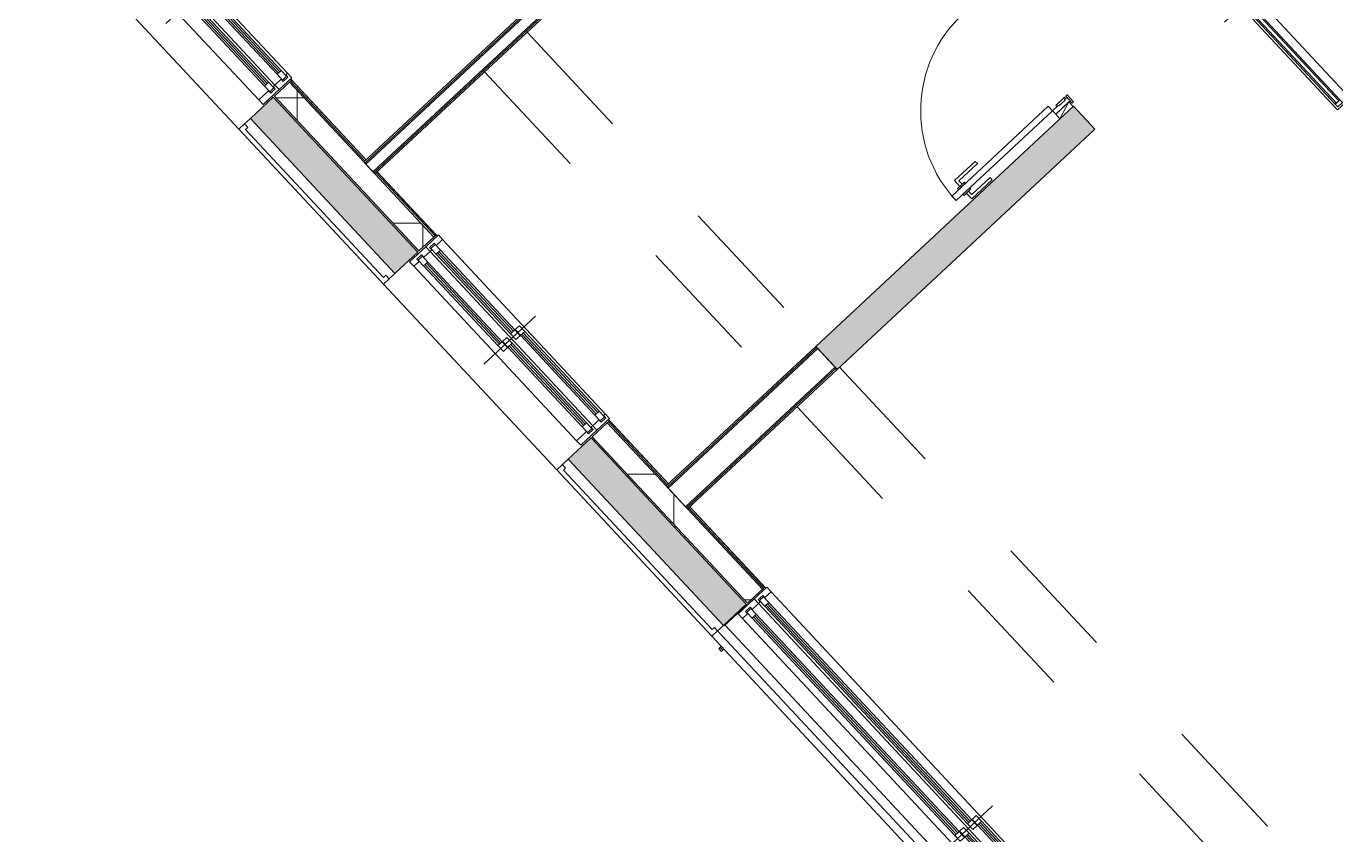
# Model space of a CAD drawing. Header units: millimetres. Extents: x -71377 to 516042, y -145869 to 441446.
# Drawn here: x 153287 to 161633, y 138349 to 143504 of the extents above; entities that cross this region are included whole.
import ezdxf

# ---------------------------------------------------------------- set-up
doc = ezdxf.new("R2010")
doc.units = ezdxf.units.MM
doc.header["$LTSCALE"] = 1000
doc.linetypes.add('_점선_S_', pattern=[1.6, 0.8, -0.8])
for name, color, linetype, lineweight in [('A-door', 4, 'Continuous', 5), ('A-door-hdln', 8, 'Continuous', 5), ('A-ele-8', 8, 'Continuous', 5), ('A-fnsh', 5, 'Continuous', 5), ('A-fnsh-4', 4, 'Continuous', 5), ('A-furn', 6, 'Continuous', 5), ('A-glas', 5, 'Continuous', 5), ('A-hat', 251, 'Continuous', 5), ('A-insu', 251, 'Continuous', 5), ('A-rail', 6, 'Continuous', 5), ('A-wind', 4, 'Continuous', 5), ('A-wind-hdln', 8, 'Continuous', 5), ('A_cwall', 2, 'Continuous', 5), ('A_fnsh-4', 4, 'Continuous', 5), ('AA_국기봉', 6, 'Continuous', 9), ('AA_발코니선', 4, '_점선_S_', 5)]:
    doc.layers.add(name, color=color, linetype=linetype, lineweight=lineweight)

# ---------------------------------------------------------------- blocks, each defined once
blk = doc.blocks.new('국기봉_일반모델_ - 국기봉_일반모델_-2330329-지반층 배치도')
at = {"layer": 'AA_국기봉'}
for p, q in [((2.5, -40), (2.5, -60)), ((2.5, -60), (27.5, -60)), ((27.5, -60), (27.5, -40))]:
    blk.add_line(p, q, dxfattribs=at)
blk = doc.blocks.new('세대외여닫이문 - _A_WD_9x23_90도-2440023-지반층 배치도')
at = {"layer": 'A-door'}
for p, q in [((-470, 69.5), (-410, 69.5)), ((-470, 57.5), (-470, 69.5)), ((-410, 57.5), (-470, 57.5)), ((-450, 57.5), (-420, 57.5)), ((-450, -67.5), (-450, 57.5)), ((-425, 37.5), (-425, -17.5)), ((-420, 37.5), (-425, 37.5)), ((-425, 37.5), (-420, 37.5)), ((-425, -17.5), (-425, 37.5)), ((-420, 57.5), (-420, 37.5)), ((-420, 37.5), (-420, 47.5)), ((-420, 47.5), (-410, 47.5)), ((-410, 69.5), (-410, 57.5)), ((-410, 47.5), (-410, -27.5)), ((410, 69.5), (470, 69.5)), ((410, 57.5), (410, 69.5)), ((470, 57.5), (410, 57.5)), ((410, 47.5), (420, 47.5)), ((410, -27.5), (410, 47.5)), ((420, 57.5), (450, 57.5)), ((420, 37.5), (420, 57.5)), ((420, 47.5), (420, 37.5)), ((420, 37.5), (425, 37.5)), ((425, 37.5), (420, 37.5)), ((425, 37.5), (425, -17.5)), ((425, -17.5), (425, 37.5)), ((450, 57.5), (450, -67.5)), ((450, 47.5), (490, 47.5)), ((450, -67.5), (450, 47.5)), ((470, 69.5), (470, 57.5)), ((-420, -67.5), (-450, -67.5)), ((-425, -17.5), (-420, -17.5)), ((-420, -17.5), (-425, -17.5)), ((-420, -17.5), (-420, -67.5)), ((-420, -27.5), (-420, -17.5)), ((-410, -27.5), (-420, -27.5)), ((380, -67.5), (380, -907.5)), ((380, -67.5), (420, -67.5)), ((420, -27.5), (410, -27.5)), ((420, -17.5), (420, -27.5)), ((425, -17.5), (420, -17.5)), ((420, -17.5), (425, -17.5)), ((420, -67.5), (420, -17.5)), ((420, -67.5), (420, -907.5)), ((450, -67.5), (420, -67.5)), ((490, -67.5), (450, -67.5)), ((380, -907.5), (420, -907.5))]:
    blk.add_line(p, q, dxfattribs=at)
at = {"layer": 'A-door-hdln'}
for p, q in [((-425, 37.5), (-420, 37.5)), ((-420, 37.5), (-425, 37.5)), ((-420, 37.5), (-420, 57.5)), ((-420, 47.5), (-420, 37.5)), ((-410, 47.5), (-420, 47.5)), ((420, 47.5), (410, 47.5)), ((420, 57.5), (420, 37.5)), ((425, 37.5), (420, 37.5)), ((420, 37.5), (425, 37.5)), ((490, -67.5), (450, 47.5)), ((-420, -17.5), (-425, -17.5)), ((-425, -17.5), (-420, -17.5)), ((-420, -67.5), (-420, -17.5)), ((-420, -17.5), (-420, -27.5)), ((-420, -27.5), (-410, -27.5)), ((410, -27.5), (420, -27.5)), ((420, -17.5), (425, -17.5)), ((420, -27.5), (420, -17.5)), ((420, -17.5), (420, -67.5)), ((425, -17.5), (420, -17.5)), ((320, -827.5), (320, -647.5)), ((320, -647.5), (340, -647.5)), ((340, -647.5), (340, -807.5)), ((480, -647.5), (460, -647.5)), ((460, -647.5), (460, -807.5)), ((480, -827.5), (480, -647.5)), ((370, -827.5), (320, -827.5)), ((340, -807.5), (370, -807.5)), ((370, -787.5), (380, -787.5)), ((370, -847.5), (370, -787.5)), ((380, -787.5), (380, -847.5)), ((420, -787.5), (420, -847.5)), ((430, -787.5), (420, -787.5)), ((430, -847.5), (430, -787.5)), ((460, -807.5), (430, -807.5)), ((430, -827.5), (480, -827.5)), ((380, -847.5), (370, -847.5)), ((420, -847.5), (430, -847.5))]:
    blk.add_line(p, q, dxfattribs=at)
blk.add_arc((420, -67.5), 840, 180, 270, dxfattribs=at)
blk = doc.blocks.new('미서기문_알파룸_ - _A_ASD_18X21-2421791-지반층 배치도')
at = {"layer": 'A-door'}
for p, q in [((-900, 60), (-888, 60)), ((-900, -50), (-900, 60)), ((-888, 5), (-888, -50)), ((888, 60), (900, 60)), ((888, 5), (888, 60)), ((900, 60), (900, -50)), ((-888, -50), (-900, -50)), ((900, -50), (888, -50))]:
    blk.add_line(p, q, dxfattribs=at)
at = {"layer": 'A-door-hdln'}
for p, q in [((0, 205), (0, -195)), ((-888, 60), (888, 60)), ((888, -50), (-888, -50))]:
    blk.add_line(p, q, dxfattribs=at)
at = {"layer": 'A-glas'}
for p, q in [((-863, 14), (-863, 36)), ((-863, 36), (-12.5, 36)), ((-12.5, 14), (-863, 14)), ((-12.5, 36), (-12.5, 14)), ((12.5, -26), (12.5, -4)), ((12.5, -4), (863, -4)), ((863, -26), (12.5, -26)), ((863, -4), (863, -26))]:
    blk.add_line(p, q, dxfattribs=at)
at = {"layer": 'A-wind'}
for p, q in [((-888, 5), (-888, 45)), ((-888, 45), (-863, 45)), ((-863, 5), (-888, 5)), ((-863, 45), (-863, 5)), ((-12.5, 5), (-12.5, 45)), ((-12.5, 45), (12.5, 45)), ((-12.5, -35), (-12.5, 5)), ((-12.5, 5), (12.5, 5)), ((12.5, 5), (-12.5, 5)), ((12.5, 45), (12.5, 5)), ((12.5, 5), (12.5, -35)), ((863, -35), (863, 5)), ((863, 5), (888, 5)), ((888, 5), (888, -35)), ((12.5, -35), (-12.5, -35)), ((888, -35), (863, -35))]:
    blk.add_line(p, q, dxfattribs=at)
at = {"layer": 'A-wind-hdln'}
for p, q in [((-12.5, 45), (-863, 45)), ((-863, 5), (-12.5, 5)), ((863, 5), (12.5, 5)), ((12.5, -35), (863, -35))]:
    blk.add_line(p, q, dxfattribs=at)
blk = doc.blocks.new('미서기창__이중창_2단_ - _A_PW_30X20-2409761-지반층 배치도')
at = {"layer": 'A-glas'}
for p, q in [((-475, 171), (1420, 171)), ((-1420, 131), (-525, 131)), ((-1420, 119), (-525, 119)), ((-475, 159), (1420, 159)), ((-1420, 21), (-525, 21)), ((-1420, 9), (-525, 9)), ((-475, 61), (1420, 61)), ((-475, 49), (1420, 49))]:
    blk.add_line(p, q, dxfattribs=at)
at = {"layer": 'A-wind'}
for p, q in [((-1500, 90), (-1500, 230)), ((-1500, 230), (-1460, 230)), ((-1460, 230), (-1460, 145)), ((-525, 183), (-475, 183)), ((-525, 147), (-525, 183)), ((-475, 183), (-475, 147)), ((1420, 183), (1470, 183)), ((1420, 147), (1420, 183)), ((1460, 230), (1500, 230)), ((1460, 185), (1460, 230)), ((1480, 185), (1460, 185)), ((1470, 183), (1470, 147)), ((1480, 145), (1480, 185)), ((1500, 230), (1500, 90)), ((-1460, 90), (-1500, 90)), ((-1500, 90), (-1500, -20)), ((-1460, 145), (-1480, 145)), ((-1480, 145), (-1480, 105)), ((-1480, 105), (-1460, 105)), ((-1470, 143), (-1420, 143)), ((-1470, 107), (-1470, 143)), ((-1420, 107), (-1470, 107)), ((-1460, 105), (-1460, 90)), ((-1460, 35), (-1460, 90)), ((-1420, 143), (-1420, 107)), ((-475, 147), (-525, 147)), ((-525, 143), (-475, 143)), ((-525, 107), (-525, 143)), ((-475, 107), (-525, 107)), ((-475, 143), (-475, 107)), ((1470, 147), (1420, 147)), ((1460, 90), (1460, 145)), ((1460, 145), (1480, 145)), ((1500, 90), (1460, 90)), ((1460, 75), (1460, 90)), ((1500, 90), (1500, -20)), ((-1480, -5), (-1480, 35)), ((-1480, 35), (-1460, 35)), ((-1470, 33), (-1420, 33)), ((-1470, -3), (-1470, 33)), ((-1420, 33), (-1420, -3)), ((-525, 73), (-475, 73)), ((-525, 37), (-525, 73)), ((-475, 37), (-525, 37)), ((-525, 33), (-475, 33)), ((-525, -3), (-525, 33)), ((-475, 73), (-475, 37)), ((-475, 33), (-475, -3)), ((1420, 73), (1470, 73)), ((1420, 37), (1420, 73)), ((1470, 37), (1420, 37)), ((1480, 75), (1460, 75)), ((1460, -20), (1460, 35)), ((1460, 35), (1480, 35)), ((1470, 73), (1470, 37)), ((1480, 35), (1480, 75)), ((-1500, -20), (-1460, -20)), ((-1460, -5), (-1480, -5)), ((-1420, -3), (-1470, -3)), ((-1460, -20), (-1460, -5)), ((-475, -3), (-525, -3)), ((1500, -20), (1460, -20))]:
    blk.add_line(p, q, dxfattribs=at)
at = {"layer": 'A-wind-hdln'}
for p, q in [((-500, 330), (-500, -120)), ((-1460, 230), (1460, 230)), ((-475, 183), (1420, 183)), ((1460, 90), (-1460, 90)), ((-1420, 143), (-525, 143)), ((-1420, 107), (-525, 107)), ((-475, 147), (1420, 147)), ((-1420, 33), (-525, 33)), ((-475, 73), (1420, 73)), ((-475, 37), (1420, 37)), ((1460, -20), (-1460, -20)), ((-1420, -3), (-525, -3))]:
    blk.add_line(p, q, dxfattribs=at)
blk = doc.blocks.new('국기봉_일반모델_ - 국기봉_일반모델_-V21-지반층 배치도')
at = {"layer": 'AA_국기봉'}
blk.add_line((2.5, -60), (27.5, -60), dxfattribs=at)
blk = doc.blocks.new('미서기창__이중창_ - _A_PW_16X12-2366504-지반층 배치도')
at = {"layer": 'A-glas'}
for p, q in [((25, 96), (720, 96)), ((25, 84), (720, 84)), ((-720, 56), (-25, 56)), ((-720, 44), (-25, 44)), ((-720, -54), (-25, -54)), ((-720, -66), (-25, -66)), ((25, -14), (720, -14)), ((25, -26), (720, -26))]:
    blk.add_line(p, q, dxfattribs=at)
at = {"layer": 'A-wind'}
for p, q in [((-800, 15), (-800, 155)), ((-800, 155), (-760, 155)), ((-760, 155), (-760, 70)), ((-25, 108), (25, 108)), ((-25, 72), (-25, 108)), ((25, 108), (25, 72)), ((720, 108), (770, 108)), ((720, 72), (720, 108)), ((760, 155), (800, 155)), ((760, 110), (760, 155)), ((780, 110), (760, 110)), ((770, 108), (770, 72)), ((780, 70), (780, 110)), ((800, 155), (800, 15)), ((-760, 15), (-800, 15)), ((-800, 15), (-800, -95)), ((-760, 70), (-780, 70)), ((-780, 70), (-780, 30)), ((-780, 30), (-760, 30)), ((-770, 68), (-720, 68)), ((-770, 32), (-770, 68)), ((-720, 32), (-770, 32)), ((-760, 30), (-760, 15)), ((-760, -40), (-760, 15)), ((-720, 68), (-720, 32)), ((25, 72), (-25, 72)), ((-25, 68), (25, 68)), ((-25, 32), (-25, 68)), ((25, 32), (-25, 32)), ((25, 68), (25, 32)), ((770, 72), (720, 72)), ((760, 15), (760, 70)), ((760, 70), (780, 70)), ((800, 15), (760, 15)), ((760, 0), (760, 15)), ((800, 15), (800, -95)), ((-780, -80), (-780, -40)), ((-780, -40), (-760, -40)), ((-760, -80), (-780, -80)), ((-770, -42), (-720, -42)), ((-770, -78), (-770, -42)), ((-720, -78), (-770, -78)), ((-760, -95), (-760, -80)), ((-720, -42), (-720, -78)), ((-25, -2), (25, -2)), ((-25, -38), (-25, -2)), ((25, -38), (-25, -38)), ((-25, -42), (25, -42)), ((-25, -78), (-25, -42)), ((25, -78), (-25, -78)), ((25, -2), (25, -38)), ((25, -42), (25, -78)), ((720, -2), (770, -2)), ((720, -38), (720, -2)), ((770, -38), (720, -38)), ((780, 0), (760, 0)), ((760, -95), (760, -40)), ((760, -40), (780, -40)), ((770, -2), (770, -38)), ((780, -40), (780, 0)), ((-800, -95), (-760, -95)), ((800, -95), (760, -95))]:
    blk.add_line(p, q, dxfattribs=at)
at = {"layer": 'A-wind-hdln'}
for p, q in [((0, 255), (0, -195)), ((-760, 155), (760, 155)), ((25, 108), (720, 108)), ((760, 15), (-760, 15)), ((-720, 68), (-25, 68)), ((-720, 32), (-25, 32)), ((25, 72), (720, 72)), ((-720, -42), (-25, -42)), ((-720, -78), (-25, -78)), ((25, -2), (720, -2)), ((25, -38), (720, -38)), ((760, -95), (-760, -95))]:
    blk.add_line(p, q, dxfattribs=at)
blk = doc.blocks.new('난간 - 난간-2441224-지반층 배치도')
at = {"layer": 'A-rail'}
for p, q in [((9835, -6980), (6815, -6980)), ((6815, -7040), (9835, -7040))]:
    blk.add_line(p, q, dxfattribs=at)
blk = doc.blocks.new('대장2_84A_1층_rvt-2-지반층 배치도')
at = {"layer": 'A-hat'}
h = blk.add_hatch(dxfattribs=at)
h.set_pattern_fill('FP_13', color=256, style=0, pattern_type=2)
h.set_pattern_definition([(0, (-96985.9, -23353.2), (0, 800), []), (90, (-96985.9, -23353.2), (-800, 5e-14), [])])
h.paths.add_polyline_path([(-102425.5, -130315), (-102330.4, -130226.3), (-102916.9, -129597.3), (-103012, -129686), (-102547.8, -130183.8)])
h.paths.add_polyline_path([(-105071.6, -127477.3), (-104976.5, -127388.6), (-105965.4, -126328.2), (-106060.5, -126416.8), (-105130.6, -127414)])
h.paths.add_polyline_path([(-107165.3, -125232), (-107070.3, -125143.4), (-107991, -124156.1), (-108086, -124244.7), (-107224.3, -125168.8)])
h.paths.add_polyline_path([(-109190.9, -123059.9), (-109095.8, -122971.3), (-109573.2, -122459.3), (-109668.3, -122548), (-109248.6, -122998)])
at = {"layer": 'A-ele-8'}
for p, q in [((-107976.3, -124142.4), (-107991, -124156.1)), ((-107070.3, -125143.4), (-107055.6, -125129.7)), ((-105950.8, -126314.5), (-105965.4, -126328.2)), ((-104976.5, -127388.6), (-104961.9, -127375))]:
    blk.add_line(p, q, dxfattribs=at)
at = {"layer": 'A-fnsh'}
for p, q in [((-107983.2, -124135.1), (-107502.4, -124650.7)), ((-107430.7, -124727.5), (-107048.8, -125137.1)), ((-105957.6, -126307.2), (-105575.7, -126716.8)), ((-105439.3, -126863.1), (-104955.1, -127382.3))]:
    blk.add_line(p, q, dxfattribs=at)
at = {"layer": 'A-fnsh-4'}
for p, q in [((-107510.5, -124671.3), (-104921.1, -122256.7)), ((-107451.8, -124734.2), (-104925.4, -122378.2)), ((-107983.3, -124148.9), (-107509.3, -124657.2)), ((-107437.7, -124734), (-107062.6, -125136.2)), ((-104629.4, -125847.4), (-105583.9, -126737.4)), ((-104506, -125979.7), (-105460.4, -126869.7)), ((-105957.8, -126321), (-105582.7, -126723.3)), ((-105446.3, -126869.5), (-104968.9, -127381.5))]:
    blk.add_line(p, q, dxfattribs=at)
at = {"layer": 'A-insu'}
for p, q in [((-107991, -124156.1), (-108086, -124244.7)), ((-108086, -124244.7), (-107165.3, -125232)), ((-107445.4, -124741.1), (-107517, -124664.3)), ((-107504, -124678.2), (-107458.3, -124727.2)), ((-107165.3, -125232), (-107070.3, -125143.4)), ((-104512.5, -125972.8), (-104623, -125854.3)), ((-105965.4, -126328.2), (-106060.5, -126416.8)), ((-106060.5, -126416.8), (-105279.5, -127254.4)), ((-105453.9, -126876.7), (-105590.3, -126730.4)), ((-105577.4, -126744.3), (-105466.9, -126862.8)), ((-105279.5, -127254.4), (-105071.6, -127477.3)), ((-105071.6, -127477.3), (-104976.5, -127388.6))]:
    blk.add_line(p, q, dxfattribs=at)
at = {"layer": 'A_fnsh-4'}
for p, q in [((-104920.7, -122243.3), (-107517, -124664.3)), ((-107504, -124678.2), (-104921.6, -122270.1)), ((-107458.3, -124727.2), (-104924.9, -122364.8)), ((-107445.4, -124741.1), (-104925.9, -122391.7)), ((-107983.3, -124148.9), (-107991, -124156.1)), ((-107517, -124664.3), (-107991, -124156.1)), ((-107991, -124156.1), (-107517, -124664.3)), ((-107976.3, -124142.4), (-107983.3, -124148.9)), ((-107502.4, -124650.7), (-107976.3, -124142.4)), ((-107517, -124664.3), (-107509.3, -124657.2)), ((-107517, -124664.3), (-107510.5, -124671.3)), ((-107510.5, -124671.3), (-107504, -124678.2)), ((-107509.3, -124657.2), (-107502.4, -124650.7)), ((-107458.3, -124727.2), (-107451.8, -124734.2)), ((-107451.8, -124734.2), (-107445.4, -124741.1)), ((-107437.7, -124734), (-107445.4, -124741.1)), ((-107070.3, -125143.4), (-107445.4, -124741.1)), ((-107445.4, -124741.1), (-107070.3, -125143.4)), ((-107430.7, -124727.5), (-107437.7, -124734)), ((-107055.6, -125129.7), (-107430.7, -124727.5)), ((-107070.3, -125143.4), (-107062.6, -125136.2)), ((-107062.6, -125136.2), (-107055.6, -125129.7)), ((-104635.9, -125840.4), (-105590.3, -126730.4)), ((-104623, -125854.3), (-105577.4, -126744.3)), ((-104629.4, -125847.4), (-104635.9, -125840.4)), ((-104623, -125854.3), (-104629.4, -125847.4)), ((-104512.5, -125972.8), (-105466.9, -126862.8)), ((-105453.9, -126876.7), (-104499.5, -125986.7)), ((-104506, -125979.7), (-104512.5, -125972.8)), ((-104499.5, -125986.7), (-104506, -125979.7)), ((-105957.8, -126321), (-105965.4, -126328.2)), ((-105590.3, -126730.4), (-105965.4, -126328.2)), ((-105965.4, -126328.2), (-105590.3, -126730.4)), ((-105950.8, -126314.5), (-105957.8, -126321)), ((-105575.7, -126716.8), (-105950.8, -126314.5)), ((-105590.3, -126730.4), (-105582.7, -126723.3)), ((-105590.3, -126730.4), (-105583.9, -126737.4)), ((-105583.9, -126737.4), (-105577.4, -126744.3)), ((-105582.7, -126723.3), (-105575.7, -126716.8)), ((-105466.9, -126862.8), (-105460.4, -126869.7)), ((-105439.3, -126863.1), (-105446.3, -126869.5)), ((-104961.9, -127375), (-105439.3, -126863.1)), ((-105460.4, -126869.7), (-105453.9, -126876.7)), ((-105446.3, -126869.5), (-105453.9, -126876.7)), ((-105184.4, -127165.7), (-105453.9, -126876.7)), ((-105453.9, -126876.7), (-104976.5, -127388.6)), ((-104976.5, -127388.6), (-105184.4, -127165.7)), ((-104976.5, -127388.6), (-104968.9, -127381.5)), ((-104968.9, -127381.5), (-104961.9, -127375))]:
    blk.add_line(p, q, dxfattribs=at)
at = {"layer": 'AA_발코니선'}
for p, q in [((-108861.1, -121822.6), (-106816.8, -124014.9)), ((-106476.3, -123837.5), (-104621.3, -125826.8)), ((-106746.9, -124089.8), (-104891.9, -126079.1)), ((-104484.9, -125973), (-101436.4, -129242.2)), ((-104755.5, -126225.4), (-101707, -129494.5))]:
    blk.add_line(p, q, dxfattribs=at)
at = {"layer": 'A-door-hdln', "rotation": 313.0000012484762}
for name, p in [('미서기문_알파룸_ - _A_ASD_18X21-2421791-지반층 배치도', (-101888.1, -123640.4)), ('세대외여닫이문 - _A_WD_9x23_90도-2440023-지반층 배치도', (-103364.8, -123985.1))]:
    blk.add_blockref(name, p, dxfattribs=at)
at = {"layer": 'A-furn', "rotation": 313.0000012484762}
for name, p in [('국기봉_일반모델_ - 국기봉_일반모델_-2330329-지반층 배치도', (-105211.1, -127723.6)), ('국기봉_일반모델_ - 국기봉_일반모델_-V21-지반층 배치도', (-105203.8, -127716.8))]:
    blk.add_blockref(name, p, dxfattribs=at)
at = {"layer": 'A-rail', "rotation": 313.0000012484762}
blk.add_blockref('난간 - 난간-2441224-지반층 배치도', (-104760.9, -117869.2), dxfattribs=at)
at = {"layer": 'A-wind-hdln', "rotation": 133.0000012484762}
for name, p in [('미서기창__이중창_ - _A_PW_16X12-2366504-지반층 배치도', (-108590.9, -123608)), ('미서기창__이중창_ - _A_PW_16X12-2366504-지반층 배치도', (-106565.4, -125780.1)), ('미서기창__이중창_2단_ - _A_PW_30X20-2409761-지반층 배치도', (-103939.4, -128486.2))]:
    blk.add_blockref(name, p, dxfattribs=at)

msp = doc.modelspace()

# ---------------------------------------------------------------- hatches: boundary and pattern name
at = {"layer": 'A-hat'}
for points in [[(155636.5, 141927.9), (155782.7, 142064.3), (154862, 143051.6), (154715.8, 142915.2), (154979.6, 142632.3)], [(158455.9, 141316.4), (160097.8, 142847.5), (159961.4, 142993.8), (158319.5, 141462.7), (158335.6, 141445.4)], [(157730.2, 139682.6), (157876.5, 139819), (156891, 140875.8), (156744.7, 140739.4), (157094.9, 140363.9)]]:
    msp.add_hatch(color=256, dxfattribs=at).paths.add_polyline_path(points)

# ---------------------------------------------------------------- linework, layer by layer
at = {"layer": 'A-ele-8'}
for p, q in [((154642.6, 142847), (153537.8, 144031.8)), ((156668.2, 140674.9), (155563.3, 141859.7)), ((157735.4, 139680.6), (157879.9, 139815.3)), ((157876.5, 139819), (157879.9, 139815.3)), ((159716.7, 137405.7), (157657.1, 139614.4))]:
    msp.add_line(p, q, dxfattribs=at)
at = {"layer": 'A-insu'}
for p, q in [((154715.8, 142915.2), (154679.2, 142881.1)), ((155636.5, 141927.9), (154715.8, 142915.2)), ((155599.9, 141893.8), (155636.5, 141927.9)), ((156741.3, 140743.1), (156704.7, 140709)), ((157730.2, 139682.6), (156744.7, 140739.4)), ((157693.6, 139648.5), (157730.2, 139682.6))]:
    msp.add_line(p, q, dxfattribs=at)
at = {"layer": 'A_cwall'}
for p, q in [((154862, 143051.6), (154715.8, 142915.2)), ((155782.7, 142064.3), (154862, 143051.6)), ((159961.4, 142993.8), (158319.5, 141462.7)), ((160097.8, 142847.5), (159961.4, 142993.8)), ((154715.8, 142915.2), (155636.5, 141927.9)), ((158455.9, 141316.4), (160097.8, 142847.5)), ((155636.5, 141927.9), (155782.7, 142064.3)), ((158319.5, 141462.7), (158455.9, 141316.4)), ((156887.6, 140879.5), (156741.3, 140743.1)), ((156891, 140875.8), (156887.6, 140879.5)), ((157876.5, 139819), (156891, 140875.8)), ((156741.3, 140743.1), (156744.7, 140739.4)), ((156744.7, 140739.4), (157730.2, 139682.6)), ((157730.2, 139682.6), (157876.5, 139819))]:
    msp.add_line(p, q, dxfattribs=at)
at = {"layer": 'A_fnsh-4'}
for p, q in [((154679.2, 142881.1), (154642.6, 142847)), ((154642.6, 142847), (155563.3, 141859.7)), ((154699.7, 142859.1), (154679.2, 142881.1)), ((154699.7, 142859.1), (154685, 142845.5)), ((154685, 142845.5), (155564.8, 141902.1)), ((155563.3, 141859.7), (155599.9, 141893.8)), ((155564.8, 141902.1), (155579.4, 141915.7)), ((155599.9, 141893.8), (155579.4, 141915.7)), ((156704.7, 140709), (156668.2, 140674.9)), ((156668.2, 140674.9), (157657.1, 139614.4)), ((156725.2, 140687), (156704.7, 140709)), ((156725.2, 140687), (156710.6, 140673.4)), ((156710.6, 140673.4), (157658.5, 139656.8)), ((157657.1, 139614.4), (157693.6, 139648.5)), ((157658.5, 139656.8), (157673.2, 139670.4)), ((157693.6, 139648.5), (157673.2, 139670.4))]:
    msp.add_line(p, q, dxfattribs=at)

# ---------------------------------------------------------------- block references
msp.add_blockref('대장2_84A_1층_rvt-2-지반층 배치도', (262955.4, 267303.1))

doc.saveas('drawing.dxf')
